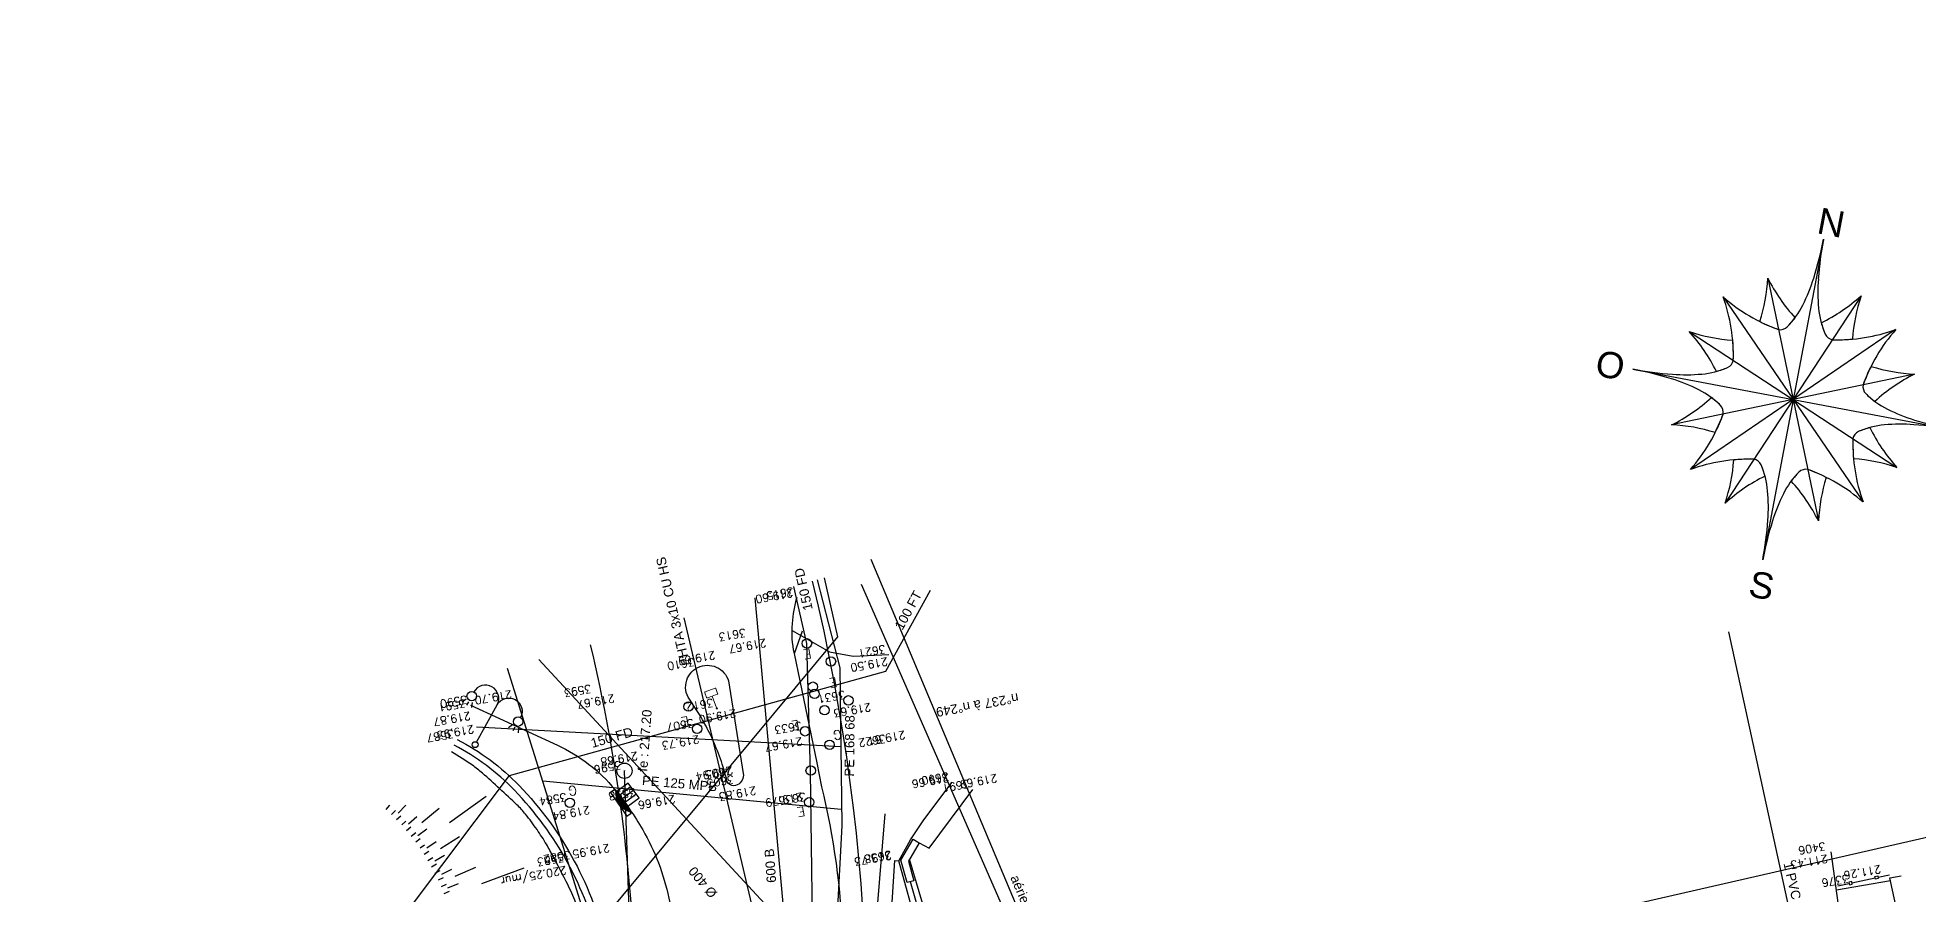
# Model space of a CAD drawing. Extents: x -2313930 to 3286427, y -3858277 to 2572692.
# Drawn here: x 341646 to 421572, y -277394 to -240969 of the extents above; entities that cross this region are included whole.
import ezdxf
from ezdxf.enums import TextEntityAlignment as Align
from ezdxf.lldxf.tags import DXFTag

# ---------------------------------------------------------------- set-up
doc = ezdxf.new("R2010")
doc.units = 0
for name, color, linetype, lineweight in [('_GAZELEC-RESERVATION 2', 132, 'Continuous', 18), ('Fond topo - P', 252, 'Continuous', 50), ('Fond topo - SIG', 252, 'Continuous', 20), ('Fond topo - VOI', 252, 'Continuous', 25)]:
    doc.layers.add(name, color=color, linetype=linetype, lineweight=lineweight)
for name, color, linetype in [('AEP_SSL', 252, 'Continuous'), ('CAB_SSL', 252, 'Continuous'), ('EDF_SSL', 252, 'Texte-Electricite'), ('Fond topo - ASS', 252, 'Continuous'), ('Fond topo - BAT_NUM', 252, 'Continuous'), ('Fond topo - CLO_LEG', 252, 'Continuous'), ('Fond topo - CLO_MUR', 252, 'Continuous'), ('Fond topo - EAU', 252, 'Continuous'), ('Fond topo - EAU_TXT', 252, 'Continuous'), ('Fond topo - ECL', 252, 'Continuous'), ('Fond topo - GAZ', 252, 'Continuous'), ('Fond topo - GAZ_TXT', 252, 'Continuous'), ('Fond topo - TAL', 252, 'Continuous'), ('Fond topo - TAL_HAC', 252, 'Continuous'), ('Fond topo - Z_500', 252, 'Continuous'), ('GAZ_SSL', 252, 'Texte-GAZ'), ('prlm-VRD', 2, 'Continuous'), ('TELECOM_SSL', 252, 'Texte-Telecom'), ('UNITAIRE SSL', 252, 'UNITAIRE')]:
    doc.layers.add(name, color=color, linetype=linetype)
for name, color, linetype, plot in [('Fond topo - N', 252, 'Continuous', False), ('Fond topo - NCACHE', 252, 'Continuous', False), ('Fond topo - ZCACHE', 252, 'Continuous', False)]:
    doc.layers.add(name, color=color, linetype=linetype, plot=plot)
doc.styles.add('2000_ARIAL', font='arial.ttf', dxfattribs={"height": 0.4})
doc.styles.add('Lignes', font='arial.ttf', dxfattribs={"height": 0.35})
doc.styles.add('LignesA', font='arial.ttf', dxfattribs={"height": 0.35})
doc.styles.add('MENSURA', font='arial.ttf', dxfattribs={"height": 0.5})
doc.styles.add('SIMPLEX', font='simplex_.ttf', dxfattribs={"height": 1.25})
doc.styles.add('TP-C_Autocad_Standard', font='simplex_.ttf', dxfattribs={"height": 1})
doc.styles.add('Tronçons', font='arial.ttf', dxfattribs={"height": 0.25})
tags = doc.linetypes.add('L16', pattern=[0.375, 0.3, -0.075]).pattern_tags.tags
tags[6:7] = [DXFTag(74, 4), DXFTag(75, 0), DXFTag(340, '0'), DXFTag(46, 0.0), DXFTag(50, 0.0), DXFTag(44, 0.0), DXFTag(45, 0.0)]
tags[4:5] = [DXFTag(74, 4), DXFTag(75, 0), DXFTag(340, '0'), DXFTag(46, 0.0), DXFTag(50, 0.0), DXFTag(44, 0.0), DXFTag(45, 0.0)]
tags = doc.linetypes.add('L8', pattern=[0.225, 0.15, -0.075]).pattern_tags.tags
tags[6:7] = [DXFTag(74, 4), DXFTag(75, 0), DXFTag(340, '0'), DXFTag(46, 0.0), DXFTag(50, 0.0), DXFTag(44, 0.0), DXFTag(45, 0.0)]
tags[4:5] = [DXFTag(74, 4), DXFTag(75, 0), DXFTag(340, '0'), DXFTag(46, 0.0), DXFTag(50, 0.0), DXFTag(44, 0.0), DXFTag(45, 0.0)]
tags = doc.linetypes.add('Texte-BT', pattern='A,5,-0.25,["BT",Lignes,S=1,R=0,X=0,Y=-0.18],-1.25', length=6.5).pattern_tags.tags
tags[15:16] = [DXFTag(74, 4), DXFTag(75, 0), DXFTag(340, '0'), DXFTag(46, 0.0), DXFTag(50, 0.0), DXFTag(44, 0.0), DXFTag(45, 0.0)]
tags[4:5] = [DXFTag(74, 4), DXFTag(75, 0), DXFTag(340, '0'), DXFTag(46, 0.0), DXFTag(50, 0.0), DXFTag(44, 0.0), DXFTag(45, 0.0)]
tags = doc.linetypes.add('Texte-Electricite', pattern='A,5,-0.25,["ELEC",Lignes,S=1,R=0,X=0,Y=-0.18],-1.25', length=6.5).pattern_tags.tags
tags[15:16] = [DXFTag(74, 4), DXFTag(75, 0), DXFTag(340, '0'), DXFTag(46, 0.0), DXFTag(50, 0.0), DXFTag(44, 0.0), DXFTag(45, 0.0)]
tags[4:5] = [DXFTag(74, 4), DXFTag(75, 0), DXFTag(340, '0'), DXFTag(46, 0.0), DXFTag(50, 0.0), DXFTag(44, 0.0), DXFTag(45, 0.0)]
tags = doc.linetypes.add('Texte-GAZ', pattern='A,5,-0.25,["GAZ",Lignes,S=1,R=0,X=0,Y=-0.18],-1.25', length=6.5).pattern_tags.tags
tags[15:16] = [DXFTag(74, 4), DXFTag(75, 0), DXFTag(340, '0'), DXFTag(46, 0.0), DXFTag(50, 0.0), DXFTag(44, 0.0), DXFTag(45, 0.0)]
tags[4:5] = [DXFTag(74, 4), DXFTag(75, 0), DXFTag(340, '0'), DXFTag(46, 0.0), DXFTag(50, 0.0), DXFTag(44, 0.0), DXFTag(45, 0.0)]
tags = doc.linetypes.add('Texte-HT', pattern='A,5,-0.25,["HT",Lignes,S=1,R=0,X=0,Y=-0.18],-1.25', length=6.5).pattern_tags.tags
tags[15:16] = [DXFTag(74, 4), DXFTag(75, 0), DXFTag(340, '0'), DXFTag(46, 0.0), DXFTag(50, 0.0), DXFTag(44, 0.0), DXFTag(45, 0.0)]
tags[4:5] = [DXFTag(74, 4), DXFTag(75, 0), DXFTag(340, '0'), DXFTag(46, 0.0), DXFTag(50, 0.0), DXFTag(44, 0.0), DXFTag(45, 0.0)]
tags = doc.linetypes.add('Texte-Telecom', pattern='A,5,-0.25,["TEL",Lignes,S=1,R=0,X=0,Y=-0.18],-1.25', length=6.5).pattern_tags.tags
tags[15:16] = [DXFTag(74, 4), DXFTag(75, 0), DXFTag(340, '0'), DXFTag(46, 0.0), DXFTag(50, 0.0), DXFTag(44, 0.0), DXFTag(45, 0.0)]
tags[4:5] = [DXFTag(74, 4), DXFTag(75, 0), DXFTag(340, '0'), DXFTag(46, 0.0), DXFTag(50, 0.0), DXFTag(44, 0.0), DXFTag(45, 0.0)]
tags = doc.linetypes.add('Texte-TelecomA', pattern='A,5,-0.25,["TEL",LignesA,S=1,R=0,X=0,Y=-0.18],-1.25', length=6.5).pattern_tags.tags
tags[15:16] = [DXFTag(74, 4), DXFTag(75, 0), DXFTag(340, '0'), DXFTag(46, 0.0), DXFTag(50, 0.0), DXFTag(44, 0.0), DXFTag(45, 0.0)]
tags[4:5] = [DXFTag(74, 4), DXFTag(75, 0), DXFTag(340, '0'), DXFTag(46, 0.0), DXFTag(50, 0.0), DXFTag(44, 0.0), DXFTag(45, 0.0)]
tags = doc.linetypes.add('UNITAIRE', pattern='A,0.25,-0.2,0,-0.2,0.25,-0.3,["UNI",TP-C_Autocad_Standard,S=0.15,R=0,X=-0.1,Y=-0.05],-0.45', length=1.65).pattern_tags.tags
tags[23:24] = [DXFTag(74, 4), DXFTag(75, 0), DXFTag(340, '0'), DXFTag(46, 0.0), DXFTag(50, 0.0), DXFTag(44, 0.0), DXFTag(45, 0.0)]
tags[12:13] = [DXFTag(74, 4), DXFTag(75, 0), DXFTag(340, '0'), DXFTag(46, 0.0), DXFTag(50, 0.0), DXFTag(44, 0.0), DXFTag(45, 0.0)]
tags[10:11] = [DXFTag(74, 4), DXFTag(75, 0), DXFTag(340, '0'), DXFTag(46, 0.0), DXFTag(50, 0.0), DXFTag(44, 0.0), DXFTag(45, 0.0)]
tags[8:9] = [DXFTag(74, 4), DXFTag(75, 0), DXFTag(340, '0'), DXFTag(46, 0.0), DXFTag(50, 0.0), DXFTag(44, 0.0), DXFTag(45, 0.0)]
tags[6:7] = [DXFTag(74, 4), DXFTag(75, 0), DXFTag(340, '0'), DXFTag(46, 0.0), DXFTag(50, 0.0), DXFTag(44, 0.0), DXFTag(45, 0.0)]
tags[4:5] = [DXFTag(74, 4), DXFTag(75, 0), DXFTag(340, '0'), DXFTag(46, 0.0), DXFTag(50, 0.0), DXFTag(44, 0.0), DXFTag(45, 0.0)]

# ---------------------------------------------------------------- blocks, each defined once
blk = doc.blocks.new('FLECHE NORD5')
at = {"linetype": 'Continuous', "flags": 128}
for points in [[(0, 0.6914), (0, -0.6931)], [(-0.2018, 0.4872), (0.2018, -0.4872)], [(0.2018, 0.4872), (-0.2018, -0.4872)], [(-0.3729, 0.3729), (0.3729, -0.3729)], [(0.3729, 0.3729), (-0.3729, -0.3729)], [(-0.4872, 0.2018), (0.4872, -0.2018)], [(0.4872, 0.2018), (-0.4872, -0.2018)], [(-0.6931, 0), (0.6931, 0)]]:
    blk.add_lwpolyline(points, dxfattribs=at)
at = {"linetype": 'Continuous', "lineweight": -2}
for centre, radius, start, end in [((-1.4617, 0.6931), 1.4617, 353.34137, 0), ((1.4617, 0.6931), 1.4617, 180, 186.65863), ((0.3855, 0.9307), 0.7359, 217.0588, 233.07609), ((-0.9307, 0.3855), 0.7359, 353.25534, 7.9412), ((-0.7912, 0.6149), 0.7866, 344.26016, 353.34137), ((0.7912, 0.6149), 0.7866, 186.65863, 195.73984), ((-0.3855, 0.9307), 0.7359, 306.92391, 322.9412), ((0.9307, 0.3855), 0.7359, 172.0588, 186.74466), ((-0.3732, 0.497), 0.3523, 325.76798, 344.26016), ((0.3732, 0.497), 0.3523, 195.73984, 214.23202), ((-1.0074, 0), 0.7359, 9.08873, 30.4412), ((0, 1.0074), 0.7359, 239.5588, 260.91127), ((-0.3732, 0.497), 0.3523, 325.76798, 333.95377), ((0.3732, 0.497), 0.3523, 206.04623, 214.23202), ((0, 1.0074), 0.7359, 279.08873, 300.4412), ((1.0074, 0), 0.7359, 149.5588, 170.91127), ((0, 1.0074), 0.7359, 254.24466, 260.91127), ((-0.1163, 0.3222), 0.0416, 270, 325.76798), ((-0.1163, 0.3222), 0.0416, 270, 325.76798), ((0.1163, 0.3222), 0.0416, 214.23202, 270), ((0.1163, 0.3222), 0.0416, 214.23202, 270), ((0, 1.0074), 0.7359, 279.08873, 285.75534), ((-0.9307, -0.3855), 0.7359, 36.92391, 52.9412), ((-0.3855, 0.9307), 0.7359, 262.0588, 276.74466), ((-1.0074, 0), 0.7359, 9.08873, 15.75534), ((1.0074, 0), 0.7359, 164.24466, 170.91127), ((0.3855, 0.9307), 0.7359, 263.25534, 277.9412), ((0.9307, -0.3855), 0.7359, 127.0588, 143.07609), ((-0.497, 0.3732), 0.3523, 285.73984, 304.23202), ((-0.497, 0.3732), 0.3523, 296.04623, 304.23202), ((-0.3222, 0.1163), 0.0416, 304.23202, 0), ((-0.3222, 0.1163), 0.0416, 304.23202, 0), ((0.3222, 0.1163), 0.0416, 180, 235.76798), ((0.3222, 0.1163), 0.0416, 180, 235.76798), ((0.497, 0.3732), 0.3523, 235.76798, 254.26016), ((0.497, 0.3732), 0.3523, 235.76798, 243.95377), ((-0.6931, 1.4617), 1.4617, 270, 276.65863), ((-0.6931, -1.4617), 1.4617, 83.34137, 90), ((-0.6149, 0.7912), 0.7866, 276.65863, 285.73984), ((0.6149, 0.7912), 0.7866, 254.26016, 263.34137), ((0.6931, 1.4617), 1.4617, 263.34137, 270), ((0.6931, -1.4617), 1.4617, 90, 96.65863), ((-0.6149, -0.7912), 0.7866, 74.26016, 83.34137), ((-0.9307, 0.3855), 0.7359, 307.0588, 323.07609), ((-0.497, -0.3732), 0.3523, 55.76798, 74.26016), ((-0.497, -0.3732), 0.3523, 55.76798, 63.95377), ((0.497, -0.3732), 0.3523, 105.73984, 124.23202), ((0.497, -0.3732), 0.3523, 116.04623, 124.23202), ((0.9307, 0.3855), 0.7359, 216.92391, 232.9412), ((0.6149, -0.7912), 0.7866, 96.65863, 105.73984), ((-1.0074, 0), 0.7359, 329.5588, 350.91127), ((-1.0074, 0), 0.7359, 344.24466, 350.91127), ((-0.3222, -0.1163), 0.0416, 0, 55.76798), ((-0.3222, -0.1163), 0.0416, 0, 55.76798), ((0.3222, -0.1163), 0.0416, 124.23202, 180), ((0.3222, -0.1163), 0.0416, 124.23202, 180), ((1.0074, 0), 0.7359, 189.08873, 210.4412), ((1.0074, 0), 0.7359, 189.08873, 195.75534), ((-0.3855, -0.9307), 0.7359, 83.25534, 97.9412), ((0.3855, -0.9307), 0.7359, 82.0588, 96.74466), ((0, -1.0074), 0.7359, 99.08873, 120.4412), ((-0.9307, -0.3855), 0.7359, 352.0588, 6.74466), ((0, -1.0074), 0.7359, 99.08873, 105.75534), ((-0.1163, -0.3222), 0.0416, 34.23202, 90), ((-0.1163, -0.3222), 0.0416, 34.23202, 90), ((-0.3732, -0.497), 0.3523, 15.73984, 34.23202), ((-0.3732, -0.497), 0.3523, 26.04623, 34.23202), ((0.3732, -0.497), 0.3523, 145.76798, 164.26016), ((0.3732, -0.497), 0.3523, 145.76798, 153.95377), ((0.1163, -0.3222), 0.0416, 90, 145.76798), ((0.1163, -0.3222), 0.0416, 90, 145.76798), ((0, -1.0074), 0.7359, 59.5588, 80.91127), ((0, -1.0074), 0.7359, 74.24466, 80.91127), ((0.9307, -0.3855), 0.7359, 173.25534, 187.9412), ((0.3855, -0.9307), 0.7359, 126.92391, 142.9412), ((-0.3855, -0.9307), 0.7359, 37.0588, 53.07609), ((-0.7912, -0.6149), 0.7866, 6.65863, 15.73984), ((0.7912, -0.6149), 0.7866, 164.26016, 173.34137), ((-1.4617, -0.6931), 1.4617, 0, 6.65863), ((1.4617, -0.6931), 1.4617, 173.34137, 180)]:
    blk.add_arc(centre, radius, start, end, dxfattribs=at)
at = {"style": 'MENSURA'}
for s, p in [('N', (-0.0369, 0.7131)), ('O', (-0.851, -0.0566)), ('E', (0.7414, -0.0503)), ('S', (-0.0362, -0.8571))]:
    blk.add_text(s, height=0.1114, dxfattribs=at).set_placement(p)
blk = doc.blocks.new('AFF05')
at = {"ltscale": 2}
for radius in [0.5, 0.01]:
    blk.add_circle((0, 0), radius, dxfattribs=at)
blk = doc.blocks.new('ASS07')
at = {"ltscale": 2}
for p, q in [((-0.25, -0.45), (-0.25, 0.45)), ((0, -0.45), (0, 0.45)), ((0.25, -0.45), (0.25, 0.45))]:
    blk.add_line(p, q, dxfattribs=at)
at = {"ltscale": 2, "flags": 128}
blk.add_lwpolyline([(0.5, -0.5), (0.5, 0.5), (-0.5, 0.5), (-0.5, -0.5)], close=True, dxfattribs=at)
blk = doc.blocks.new('ASS06')
at = {"ltscale": 2}
for p, q in [((-0.392468, 0.036537), (0, 0.036537)), ((-0.332829, 0.073075), (0, 0.073075)), ((-0.254866, 0.109612), (0, 0.109612)), ((-0.129415, 0.146149), (0, 0.146149)), ((0, 0.146149), (0.135305, 0.146149)), ((0, 0.109612), (0.260757, 0.109612)), ((0, 0.073075), (0.33872, 0.073075)), ((0, 0.036537), (0.398359, 0.036537))]:
    blk.add_line(p, q, dxfattribs=at)
at = {"ltscale": 2, "flags": 128}
blk.add_lwpolyline([(-0.5, 0), (0.5, 0), (0.5, 0.18), (-0.5, 0.18)], close=True, dxfattribs=at)
at = {"ltscale": 2}
blk.add_arc((0.002945, -0.541947), 0.700711, 50.662406, 129.337594, dxfattribs=at)
blk = doc.blocks.new('EAU03')
at = {"ltscale": 2}
blk.add_circle((0, 0), 0.2, dxfattribs=at)
blk = doc.blocks.new('EAU99')
at = {"style": 'SIMPLEX'}
blk.add_text('E', height=0.4, dxfattribs=at).set_placement((0, 0), align=Align.MIDDLE_CENTER)
blk = doc.blocks.new('ECL03')
at = {"ltscale": 2}
for p, q in [((-1.271914, 1.507164), (-1.354196, 1.319402)), ((-1.125, 1.464688), (-1.125, 1.293214)), ((-0.978086, 1.507164), (-0.895804, 1.319402)), ((0.978086, 1.507164), (0.895804, 1.319402)), ((1.125, 1.464688), (1.125, 1.293214)), ((1.271914, 1.507164), (1.354196, 1.319402))]:
    blk.add_line(p, q, dxfattribs=at)
at = {"ltscale": 2, "flags": 128}
blk.add_lwpolyline([(0, 0.125), (0, 1.935, -0.995687118), (1.131589, 1.939891)], format="xyb", dxfattribs=at)
at = {"ltscale": 2}
for centre, radius in [((-1.125, 1.74), 0.2), ((1.125, 1.74), 0.2), ((0, 0), 0.125)]:
    blk.add_circle(centre, radius, dxfattribs=at)
blk.add_arc((-0.565805, 1.935), 0.565805, 0, 179.50466799, dxfattribs=at)
blk = doc.blocks.new('GAZ01')
at = {"ltscale": 2}
blk.add_circle((0, 0), 0.2, dxfattribs=at)
blk = doc.blocks.new('GAZ99')
at = {"style": 'SIMPLEX'}
blk.add_text('G', height=0.4, dxfattribs=at).set_placement((0, 0), align=Align.MIDDLE_CENTER)
blk = doc.blocks.new('PTOPO')
at = {"layer": 'Fond topo - NCACHE', "style": 'SIMPLEX'}
blk.add_attdef('MAT', text='', height=0.34, dxfattribs=at).set_placement((0.1, -0.1), align=Align.TOP_LEFT)
at = {"layer": 'Fond topo - ZCACHE', "style": 'SIMPLEX'}
blk.add_attdef('ALT', (0.1, 0.1), '', height=0.34, dxfattribs=at)
blk = doc.blocks.new('MOB01')
at = {"ltscale": 2}
blk.add_line((0, 0.078125), (0, 1.679534), dxfattribs=at)
at = {"linetype": 'Continuous', "ltscale": 2, "flags": 128}
blk.add_lwpolyline([(0, 1.679534), (0.680858, 1.679534, 0.4142140066), (0.755858, 1.754534), (0.755858, 2.428793, 0.4142140066), (0.680858, 2.503793), (-0.680858, 2.503793, 0.4142140066), (-0.755858, 2.428793), (-0.755858, 1.754534, 0.4142140066), (-0.680858, 1.679534)], format="xyb", close=True, dxfattribs=at)
at = {"ltscale": 2}
blk.add_circle((0, 0), 0.078125, dxfattribs=at)
blk = doc.blocks.new('A$C1F970F0F')
at = {"layer": 'AEP_SSL', "elevation": 0, "flags": 128}
for points in [[(-11904.3, 6056.7), (-11328.1, 6822), (-9728.8, 7266.1), (-9539.2, 7609.7)], [(-10890.7, -1224.8), (-10802.1, 430.3), (-10904.2, 777.7), (-10402.8, 5134.1), (-10036.7, 5902.9), (-10049.7, 6838.6), (-10065.2, 7383.4), (-10119.6, 7625.4)], [(-10285.7, 7578), (-10074.2, 5273), (-10086, 5088.8), (-10106.8, 4097.5), (-10416.2, 1132.3), (-10702.8, -1297.2)]]:
    blk.add_lwpolyline(points, dxfattribs=at)
at = {"layer": 'CAB_SSL', "elevation": 0, "flags": 128}
for points in [[(-8719.7, 5090.4), (-9832.5, 7634.1)], [(-5754.7, 5631.8), (-6147, 7433)], [(-10812.6, 5601.1), (-11337, 7277.7)]]:
    blk.add_lwpolyline(points, dxfattribs=at)
at = {"layer": 'EDF_SSL', "linetype": 'Texte-BT', "elevation": 0, "flags": 128}
for points in [[(-8720.3, 5090.7), (-8717.3, 5182.3), (-9791.1, 7741)], [(-10644.8, -1090.3), (-9910.6, 5451.6), (-9787, 5988.9), (-9732.6, 6658.9)]]:
    blk.add_lwpolyline(points, dxfattribs=at)
at = {"layer": 'EDF_SSL', "linetype": 'Texte-HT', "elevation": 0, "flags": 128}
for points in [[(-11692.1, 5890.3), (-10937.8, 6202.8), (-9933.4, 7412.5), (-9990.4, 7662.3)], [(-10250.6, 6070.5), (-10586.8, 7492)]]:
    blk.add_lwpolyline(points, dxfattribs=at)
at = {"layer": 'Fond topo - CLO_LEG', "ltscale": 2, "flags": 128}
for points in [[(-5512.8, 6389.9), (-5463.9, 6400.3)], [(-5684, 6353.1), (-5635.1, 6363.6)]]:
    blk.add_lwpolyline(points, dxfattribs=at)
at = {"layer": 'Fond topo - CLO_MUR', "ltscale": 2, "flags": 128}
blk.add_lwpolyline([(-11550.6, 6975.8, -0.08134), (-11287.6, 6779.5, -0.137564), (-10914.1, 6085.6), (-11091.4, 6014.4), (-11098.8, 6033), (-10944.9, 6095.7, 0.134305), (-11307.8, 6760, 0.08134), (-11563.5, 6950.9)], format="xyb", dxfattribs=at)
blk.add_lwpolyline([(-9610.2, 6375), (-9639, 6366.9), (-9665.8, 6462.4), (-9613.5, 6551.4), (-9587.6, 6536.2), (-9633.4, 6458.2)], close=True, dxfattribs=at)
for points in [[(-5610.9, 5968.7), (-5646.9, 5961.4), (-8311.6, 5467.8), (-8623.2, 5456.6), (-8927.7, 5525.7), (-9201.8, 5679.3), (-9431, 5900.6), (-9593.5, 6167.9), (-9673.8, 6460)], [(-5621, 6018.7), (-5656.6, 6011.5), (-8317.2, 5518.7), (-8618.4, 5507.8), (-8909.2, 5573.8), (-9171.1, 5720.6), (-9390.9, 5932.7), (-9547, 6189.5), (-9628.5, 6466.6)], [(-5523.3, 6381.5), (-5525.8, 6393.2), (-5514.1, 6395.7), (-5511.5, 6384), (-5523.3, 6381.5)], [(-5622.2, 6360.3), (-5624.7, 6372), (-5636.4, 6369.5), (-5633.9, 6357.7), (-5622.2, 6360.3)], [(-5623.4, 6366.1), (-5524.5, 6387.3)]]:
    blk.add_lwpolyline(points, dxfattribs=at)
at = {"layer": 'Fond topo - CLO_MUR', "linetype": 'L16', "ltscale": 2, "flags": 128}
blk.add_lwpolyline([(-9576.5, 6201.9), (-9624.6, 6371)], dxfattribs=at)
at = {"layer": 'Fond topo - TAL', "linetype": 'L8', "ltscale": 2, "flags": 128}
blk.add_lwpolyline([(-11004.4, 6158.6, 0.016645), (-11051.4, 6292.6, 0.027189), (-11087.3, 6371.9, 0.002513), (-11156.4, 6503.2, 0.012029), (-11171.6, 6530.3, 0.017564), (-11211.6, 6592.3, 0.015946), (-11260, 6657.4, 0.034499), (-11296.9, 6697.8, 0.009438), (-11443.8, 6832.6, 0.029586), (-11486.1, 6865.7, 0.015022), (-11574.7, 6923.1)], format="xyb", dxfattribs=at)
at = {"layer": 'Fond topo - TAL_HAC', "ltscale": 2}
for p, q in [((-11583.8, 6623.1), (-11427.8, 6735)), ((-11853.2, 6678), (-11837.2, 6695.9)), ((-11830.2, 6656.8), (-11813.6, 6674.1)), ((-11808, 6634.8), (-11790.9, 6651.5)), ((-11802.2, 6662.8), (-11768.5, 6696.9)), ((-11758.2, 6616.2), (-11722.2, 6647.9)), ((-11700.8, 6621.9), (-11626.8, 6683)), ((-11786.6, 6612), (-11768.8, 6628.2)), ((-11765.9, 6588.6), (-11747.6, 6604.1)), ((-11746, 6564.4), (-11727.2, 6579.4)), ((-11726.9, 6539.7), (-11707.7, 6554)), ((-11717.5, 6566.7), (-11679.4, 6595.9)), ((-11622.4, 6512.6), (-11540.8, 6563.2)), ((-11708.7, 6514.3), (-11689, 6527.9)), ((-11691.4, 6488.3), (-11671.2, 6501.2)), ((-11680.1, 6514.6), (-11640.2, 6541.2)), ((-11674.9, 6461.7), (-11654.3, 6474)), ((-11646.3, 6460.1), (-11604.7, 6484)), ((-11659.3, 6434.6), (-11638.3, 6446.2)), ((-11644.6, 6407), (-11623.3, 6417.9)), ((-11616.2, 6403.5), (-11573.1, 6424.5)), ((-11559.3, 6393.8), (-11471.7, 6433.1)), ((-11446.1, 6363.8), (-11266, 6430.4)), ((-11630.9, 6378.9), (-11609.2, 6389.1)), ((-11618.1, 6350.3), (-11596.1, 6359.8)), ((-11606.3, 6321.4), (-11583.9, 6330.1)), ((-11590, 6344.9), (-11545.6, 6363.1))]:
    blk.add_line(p, q, dxfattribs=at)
at = {"layer": 'Fond topo - VOI', "ltscale": 2, "flags": 128}
for points in [[(-10136.9, 3376.1), (-10307.7, 3402.7), (-10121.1, 4411.6), (-9970.8, 5223.2, 0.03992), (-9928.1, 5550.4), (-9920.2, 5672.4, -0.001353), (-9912.1, 5791.9, 0.02223), (-9908.6, 5923.1, 0.001942), (-9913, 6120.2, 0.053975), (-10001.2, 6774.1), (-10020.8, 6876.3), (-10117.9, 7340.6, -0.070736), (-10126.2, 7468, -0.048344), (-10106.4, 7581.1)], [(-11493.7, 7121.3), (-11124.9, 6951.5, -0.113855), (-10880.9, 6762.7, -0.040709), (-10762.4, 6591.2, -0.078752), (-10651.4, 6301.2, -0.025105), (-10604.5, 6008, -0.045102), (-10597.5, 5618.1)]]:
    blk.add_lwpolyline(points, format="xyb", dxfattribs=at)
for points in [[(-10127.5, 7439.2), (-9969.1, 7347.8), (-9868.7, 7330.2), (-9715.9, 7336.1)], [(-10117.9, 7340.6), (-10083.6, 7436.7)], [(-9673.8, 6460), (-9625, 6549.3), (-9568.4, 6634.2), (-9448, 6794.5)], [(-9587.6, 6536.2), (-9544.7, 6513.2), (-9359.6, 6763.3)], [(-5645.2, 6013.8), (-5711.2, 6497.5)], [(-9744.3, 5576.6), (-9727.8, 5881.4), (-9691.2, 6461.3), (-9673.8, 6460)], [(-5463.3, 6388), (-5414, 6396.4)], [(-5460.3, 6374.3), (-5689.1, 6335.4)], [(-5391.5, 6060.3), (-5463.3, 6388)]]:
    blk.add_lwpolyline(points, dxfattribs=at)
blk.add_lwpolyline([(-10557.7, 7137.7, -0.231788), (-10578.1, 7216.9, -0.231788), (-10528.1, 7281.5, -0.221108), (-10449.7, 7283.2, -0.221108), (-10397.9, 7224.4), (-10335.1, 6831.5, -0.328158), (-10360.4, 6782.2, -0.55887), (-10406.8, 6811.1, 0.023833), (-10436.3, 6904.7, 0.023833), (-10474.5, 6995.1, 0.020066), (-10513.2, 7068, 0.020066)], format="xyb", close=True, dxfattribs=at)
at = {"layer": 'GAZ_SSL', "elevation": 0, "flags": 128}
for points in [[(-9906.8, 4961.8), (-9872.5, 5327.3), (-9971.3, 5537.1), (-9914.6, 6609.6), (-9923.3, 7280.2), (-10019.9, 7653.9)], [(-9918.9, 6944.9), (-11468.6, 7027.8)]]:
    blk.add_lwpolyline(points, dxfattribs=at)
at = {"layer": 'GAZ_SSL', "linetype": 'Texte-GAZ', "elevation": 0, "flags": 128}
blk.add_lwpolyline([(-9919.4, 6678.1), (-11187, 6797.8)], dxfattribs=at)
at = {"layer": 'TELECOM_SSL', "linetype": 'Texte-TelecomA', "elevation": 0, "flags": 128}
blk.add_lwpolyline([(-10511.1, -982.4), (-9947.5, 4198.4, 0.105936), (-10040.5, 7648)], format="xyb", dxfattribs=at)
at = {"layer": 'TELECOM_SSL', "elevation": 0, "flags": 128}
blk.add_lwpolyline([(-10791.6, 5912.6, 0.051082), (-10984, 7378.5)], format="xyb", dxfattribs=at)
at = {"layer": 'UNITAIRE SSL', "ltscale": 2, "elevation": 0, "flags": 128}
for points in [[(-11203.9, 7315.7), (-9597.1, 5578), (-4253.2, 6800.5), (-825.2, 8394.2), (171.1, 9139.5), (980.7, 9531.5), (2024.3, 10089.4), (2847, 10510), (3831.6, 11032), (4688.7, 11539.2), (5727, 12644.5), (4820.2, 13573.5)], [(-10670, 1767.4), (-10839.1, 6842.2)]]:
    blk.add_lwpolyline(points, dxfattribs=at)
at = {"ltscale": 10, "xscale": 999.9999999999999, "yscale": 999.9999999999999, "zscale": 99.99999999999997, "rotation": 349.2763985886067}
blk.add_blockref('FLECHE NORD5', (-5873.6, 8420.9), dxfattribs=at)
at = {"layer": 'Fond topo - ASS', "ltscale": 2, "zscale": 99.99999999999997}
for name, p, xscale, yscale, rotation in [('AFF05', (-10839.8, 6842.4), 65, 65, 78.40252969303506), ('ASS06', (-10846.2, 6712.5), 122, 122, 124.6322344654548), ('ASS07', (-10825.2, 6740.9), 77.1277620071119, 59.73, 127.0451102900343)]:
    blk.add_blockref(name, p, dxfattribs=dict(at, xscale=xscale, yscale=yscale, rotation=rotation))
at = {"layer": 'Fond topo - EAU', "ltscale": 2, "xscale": 100, "yscale": 100, "zscale": 100, "rotation": 78.40252969303506}
for p in [(-10064.3, 7384.2), (-9962.4, 7307.1), (-10039.2, 7200), (-10567.7, 7115.2), (-10032.3, 7169.2), (-9989.6, 7099.7), (-9888, 7141.8), (-10531.3, 7021.1), (-10072.2, 7010.2), (-10048.6, 6843.2), (-10054.7, 6708.3)]:
    blk.add_blockref('EAU03', p, dxfattribs=at)
at = {"layer": 'Fond topo - EAU_TXT', "linetype": 'L16', "ltscale": 2, "xscale": 99.99999999999999, "yscale": 99.99999999999999, "zscale": 99.99999999999999, "rotation": 190.0656205306816}
for p in [(-10062.6, 7339.1), (-9952.8, 7217.7), (-10582.7, 7052.1), (-10112.8, 7036.6), (-10089.6, 6668.4)]:
    blk.add_blockref('EAU99', p, dxfattribs=at)
at = {"layer": 'Fond topo - ECL', "ltscale": 2, "xscale": 100, "yscale": 100, "zscale": 100, "rotation": 331.1284831591591}
blk.add_blockref('ECL03', (-11474.6, 6953.3), dxfattribs=at)
at = {"layer": 'Fond topo - GAZ', "linetype": 'L16', "ltscale": 2, "xscale": 100, "yscale": 100, "zscale": 100, "rotation": 78.40252969303506}
blk.add_blockref('GAZ01', (-9968.5, 6953.1), dxfattribs=at)
at = {"layer": 'Fond topo - GAZ', "ltscale": 2, "xscale": 100, "yscale": 100, "zscale": 100, "rotation": 78.40252969303506}
blk.add_blockref('GAZ01', (-11071.8, 6706.4), dxfattribs=at)
at = {"layer": 'Fond topo - GAZ_TXT', "ltscale": 2, "xscale": 99.99999999999999, "yscale": 99.99999999999999, "zscale": 99.99999999999999, "rotation": 190.0656205306816}
blk.add_blockref('GAZ99', (-9934.7, 6995), dxfattribs=at)
at = {"layer": 'Fond topo - GAZ_TXT', "linetype": 'L16', "ltscale": 2, "xscale": 99.99999999999999, "yscale": 99.99999999999999, "zscale": 99.99999999999999, "rotation": 190.0656205306816}
blk.add_blockref('GAZ99', (-11060.2, 6757.9), dxfattribs=at)
at = {"layer": 'Fond topo - P', "ltscale": 2}
ref = blk.add_blockref('PTOPO', (-10106.4, 7581.1), dxfattribs=dict(at, xscale=99.99999999999994, yscale=99.99999999999994, zscale=99.99999999999994, rotation=190.0656205306617))
ref.add_attrib('MAT', '3615', dxfattribs={"layer": 'Fond topo - N', "color": 0, "ltscale": 2, "height": 34, "rotation": 190.06562, "style": 'SIMPLEX'}).set_placement((-10118, 7589.1), align=Align.TOP_LEFT)
ref.add_attrib('ALT', '219.60', (-10127.9, 7615.3), dxfattribs={"layer": 'Fond topo - Z_500', "color": 0, "ltscale": 2, "height": 34, "rotation": 190.06562, "style": 'SIMPLEX'})
ref = blk.add_blockref('PTOPO', (-10309.6, 7405.4), dxfattribs=dict(at, xscale=99.99999999999994, yscale=99.99999999999994, zscale=99.99999999999994, rotation=190.0656205306617))
ref.add_attrib('MAT', '3613', dxfattribs={"layer": 'Fond topo - N', "color": 0, "ltscale": 2, "height": 34, "rotation": 190.06562, "style": 'SIMPLEX'}).set_placement((-10321.2, 7413.5), align=Align.TOP_LEFT)
ref.add_attrib('ALT', '219.67', (-10240.8, 7403.6), dxfattribs={"layer": 'Fond topo - Z_500', "color": 0, "ltscale": 2, "height": 34, "rotation": 190.06562, "style": 'SIMPLEX'})
ref = blk.add_blockref('PTOPO', (-9715.9, 7336.1), dxfattribs=dict(at, xscale=99.99999999999994, yscale=99.99999999999994, zscale=99.99999999999994, rotation=190.0656205306617))
ref.add_attrib('MAT', '3621', dxfattribs={"layer": 'Fond topo - N', "color": 0, "ltscale": 2, "height": 34, "rotation": 190.06562, "style": 'SIMPLEX'}).set_placement((-9727.5, 7344.2), align=Align.TOP_LEFT)
ref.add_attrib('ALT', '219.50', (-9724, 7324.5), dxfattribs={"layer": 'Fond topo - Z_500', "color": 0, "ltscale": 2, "height": 34, "rotation": 190.06562, "style": 'SIMPLEX'})
ref = blk.add_blockref('PTOPO', (-10528.1, 7281.5), dxfattribs=dict(at, xscale=99.99999999999994, yscale=99.99999999999994, zscale=99.99999999999994, rotation=190.0656205306617))
ref.add_attrib('MAT', '3610', dxfattribs={"layer": 'Fond topo - N', "color": 0, "ltscale": 2, "height": 34, "rotation": 190.06562, "style": 'SIMPLEX'}).set_placement((-10539.7, 7289.6), align=Align.TOP_LEFT)
ref.add_attrib('ALT', '219.69', (-10457.1, 7351.1), dxfattribs={"layer": 'Fond topo - Z_500', "color": 0, "ltscale": 2, "height": 34, "rotation": 190.06562, "style": 'SIMPLEX'})
ref = blk.add_blockref('PTOPO', (-10966.6, 7167.5), dxfattribs=dict(at, xscale=99.99999999999994, yscale=99.99999999999994, zscale=99.99999999999994, rotation=190.0656205306617))
ref.add_attrib('MAT', '3593', dxfattribs={"layer": 'Fond topo - N', "color": 0, "ltscale": 2, "height": 34, "rotation": 190.06562, "style": 'SIMPLEX'}).set_placement((-10978.2, 7175.6), align=Align.TOP_LEFT)
ref.add_attrib('ALT', '219.67', (-10885.3, 7167.6), dxfattribs={"layer": 'Fond topo - Z_500', "color": 0, "ltscale": 2, "height": 34, "rotation": 190.06562, "style": 'SIMPLEX'})
ref = blk.add_blockref('PTOPO', (-11501.2, 7105.4), dxfattribs=dict(at, xscale=99.99999999999994, yscale=99.99999999999994, zscale=99.99999999999994, rotation=190.0656205306617))
ref.add_attrib('MAT', '3591', dxfattribs={"layer": 'Fond topo - N', "color": 0, "ltscale": 2, "height": 34, "rotation": 190.06562, "style": 'SIMPLEX'}).set_placement((-11512.8, 7113.5), align=Align.TOP_LEFT)
ref.add_attrib('ALT', '219.87', (-11496.9, 7093.6), dxfattribs={"layer": 'Fond topo - Z_500', "color": 0, "ltscale": 2, "height": 34, "rotation": 190.06562, "style": 'SIMPLEX'})
ref = blk.add_blockref('PTOPO', (-11493.7, 7121.3), dxfattribs=dict(at, xscale=99.99999999999994, yscale=99.99999999999994, zscale=99.99999999999994, rotation=190.0656205306617))
ref.add_attrib('MAT', '3590', dxfattribs={"layer": 'Fond topo - N', "color": 0, "ltscale": 2, "height": 34, "rotation": 190.06562, "style": 'SIMPLEX'}).set_placement((-11505.3, 7129.4), align=Align.TOP_LEFT)
ref.add_attrib('ALT', '219.70', (-11321.2, 7185.1), dxfattribs={"layer": 'Fond topo - Z_500', "color": 0, "ltscale": 2, "height": 34, "rotation": 190.06562, "style": 'SIMPLEX'})
ref = blk.add_blockref('PTOPO', (-10447.6, 7107.7), dxfattribs=dict(at, xscale=99.99999999999994, yscale=99.99999999999994, zscale=99.99999999999994, rotation=190.0656205306617))
ref.add_attrib('MAT', '3612', dxfattribs={"layer": 'Fond topo - N', "color": 0, "ltscale": 2, "height": 34, "rotation": 190.06562, "style": 'SIMPLEX'}).set_placement((-10459.2, 7115.8), align=Align.TOP_LEFT)
ref.add_attrib('ALT', '219.90', (-10368.6, 7104), dxfattribs={"layer": 'Fond topo - Z_500', "color": 0, "ltscale": 2, "height": 34, "rotation": 190.06562, "style": 'SIMPLEX'})
ref = blk.add_blockref('PTOPO', (-9888, 7141.8), dxfattribs=dict(at, xscale=99.99999999999994, yscale=99.99999999999994, zscale=99.99999999999994, rotation=190.0656205306617))
ref.add_attrib('MAT', '3631', dxfattribs={"layer": 'Fond topo - N', "color": 0, "ltscale": 2, "height": 34, "rotation": 190.06562, "style": 'SIMPLEX'}).set_placement((-9899.6, 7149.9), align=Align.TOP_LEFT)
ref.add_attrib('ALT', '219.63', (-9795.6, 7130.6), dxfattribs={"layer": 'Fond topo - Z_500', "color": 0, "ltscale": 2, "height": 34, "rotation": 190.06562, "style": 'SIMPLEX'})
ref = blk.add_blockref('PTOPO', (-11550.6, 6975.8), dxfattribs=dict(at, xscale=99.99999999999994, yscale=99.99999999999994, zscale=99.99999999999994, rotation=190.0656205306617))
ref.add_attrib('MAT', '3587', dxfattribs={"layer": 'Fond topo - N', "color": 0, "ltscale": 2, "height": 34, "rotation": 190.06562, "style": 'SIMPLEX'}).set_placement((-11562.2, 6983.9), align=Align.TOP_LEFT)
ref.add_attrib('ALT', '219.93', (-11482.4, 7037), dxfattribs={"layer": 'Fond topo - Z_500', "color": 0, "ltscale": 2, "height": 34, "rotation": 190.06562, "style": 'SIMPLEX'})
ref = blk.add_blockref('PTOPO', (-10531.3, 7021.1), dxfattribs=dict(at, xscale=99.99999999999994, yscale=99.99999999999994, zscale=99.99999999999994, rotation=190.0656205306617))
ref.add_attrib('MAT', '3607', dxfattribs={"layer": 'Fond topo - N', "color": 0, "ltscale": 2, "height": 34, "rotation": 190.06562, "style": 'SIMPLEX'}).set_placement((-10542.9, 7029.2), align=Align.TOP_LEFT)
ref.add_attrib('ALT', '219.73', (-10525, 6993.6), dxfattribs={"layer": 'Fond topo - Z_500', "color": 0, "ltscale": 2, "height": 34, "rotation": 190.06562, "style": 'SIMPLEX'})
ref = blk.add_blockref('PTOPO', (-10072.2, 7010.2), dxfattribs=dict(at, xscale=99.99999999999994, yscale=99.99999999999994, zscale=99.99999999999994, rotation=190.0656205306617))
ref.add_attrib('MAT', '3633', dxfattribs={"layer": 'Fond topo - N', "color": 0, "ltscale": 2, "height": 34, "rotation": 190.06562, "style": 'SIMPLEX'}).set_placement((-10083.8, 7018.3), align=Align.TOP_LEFT)
ref.add_attrib('ALT', '219.67', (-10086.7, 6985.1), dxfattribs={"layer": 'Fond topo - Z_500', "color": 0, "ltscale": 2, "height": 34, "rotation": 190.06562, "style": 'SIMPLEX'})
ref = blk.add_blockref('PTOPO', (-9715.3, 6954.9), dxfattribs=dict(at, xscale=99.99999999999994, yscale=99.99999999999994, zscale=99.99999999999994, rotation=190.0656205306617))
ref.add_attrib('MAT', '3622', dxfattribs={"layer": 'Fond topo - N', "color": 0, "ltscale": 2, "height": 34, "rotation": 190.06562, "style": 'SIMPLEX'}).set_placement((-9726.9, 6963), align=Align.TOP_LEFT)
ref.add_attrib('ALT', '219.61', (-9649.4, 7012.5), dxfattribs={"layer": 'Fond topo - Z_500', "color": 0, "ltscale": 2, "height": 34, "rotation": 190.06562, "style": 'SIMPLEX'})
ref = blk.add_blockref('PTOPO', (-10839.8, 6842.4), dxfattribs=dict(at, xscale=99.99999999999994, yscale=99.99999999999994, zscale=99.99999999999994, rotation=190.0656205306617))
ref.add_attrib('MAT', '3596', dxfattribs={"layer": 'Fond topo - N', "color": 0, "ltscale": 2, "height": 34, "rotation": 190.06562, "style": 'SIMPLEX'}).set_placement((-10851.4, 6850.5), align=Align.TOP_LEFT)
ref.add_attrib('ALT', '219.68', (-10786.5, 6923.4), dxfattribs={"layer": 'Fond topo - Z_500', "color": 0, "ltscale": 2, "height": 34, "rotation": 190.06562, "style": 'SIMPLEX'})
ref = blk.add_blockref('PTOPO', (-10368.7, 6819.6), dxfattribs=dict(at, xscale=99.99999999999994, yscale=99.99999999999994, zscale=99.99999999999994, rotation=190.0656205306617))
ref.add_attrib('MAT', '3605', dxfattribs={"layer": 'Fond topo - N', "color": 0, "ltscale": 2, "height": 34, "rotation": 190.06562, "style": 'SIMPLEX'}).set_placement((-10380.3, 6827.7), align=Align.TOP_LEFT)
ref.add_attrib('ALT', '219.94', (-10382, 6861.5), dxfattribs={"layer": 'Fond topo - Z_500', "color": 0, "ltscale": 2, "height": 34, "rotation": 190.06562, "style": 'SIMPLEX'})
ref = blk.add_blockref('PTOPO', (-10360.4, 6782.2), dxfattribs=dict(at, xscale=99.99999999999994, yscale=99.99999999999994, zscale=99.99999999999994, rotation=190.0656205306617))
ref.add_attrib('MAT', '3603', dxfattribs={"layer": 'Fond topo - N', "color": 0, "ltscale": 2, "height": 34, "rotation": 190.06562, "style": 'SIMPLEX'}).set_placement((-10372, 6790.3), align=Align.TOP_LEFT)
ref.add_attrib('ALT', '219.83', (-10283.5, 6775.8), dxfattribs={"layer": 'Fond topo - Z_500', "color": 0, "ltscale": 2, "height": 34, "rotation": 190.06562, "style": 'SIMPLEX'})
ref = blk.add_blockref('PTOPO', (-9448, 6794.5), dxfattribs=dict(at, xscale=99.99999999999994, yscale=99.99999999999994, zscale=99.99999999999994, rotation=190.0656205306617))
ref.add_attrib('MAT', '3690', dxfattribs={"layer": 'Fond topo - N', "color": 0, "ltscale": 2, "height": 34, "rotation": 190.06562, "style": 'SIMPLEX'}).set_placement((-9459.6, 6802.6), align=Align.TOP_LEFT)
ref.add_attrib('ALT', '219.66', (-9463.4, 6829.6), dxfattribs={"layer": 'Fond topo - Z_500', "color": 0, "ltscale": 2, "height": 34, "rotation": 190.06562, "style": 'SIMPLEX'})
ref = blk.add_blockref('PTOPO', (-9359.6, 6763.3), dxfattribs=dict(at, xscale=99.99999999999994, yscale=99.99999999999994, zscale=99.99999999999994, rotation=190.0656205306617))
ref.add_attrib('MAT', '3691', dxfattribs={"layer": 'Fond topo - N', "color": 0, "ltscale": 2, "height": 34, "rotation": 190.06562, "style": 'SIMPLEX'}).set_placement((-9371.2, 6771.4), align=Align.TOP_LEFT)
ref.add_attrib('ALT', '219.69', (-9259.2, 6828.3), dxfattribs={"layer": 'Fond topo - Z_500', "color": 0, "ltscale": 2, "height": 34, "rotation": 190.06562, "style": 'SIMPLEX'})
ref = blk.add_blockref('PTOPO', (-11071.8, 6706.4), dxfattribs=dict(at, xscale=99.99999999999994, yscale=99.99999999999994, zscale=99.99999999999994, rotation=190.0656205306617))
ref.add_attrib('MAT', '3584', dxfattribs={"layer": 'Fond topo - N', "color": 0, "ltscale": 2, "height": 34, "rotation": 190.06562, "style": 'SIMPLEX'}).set_placement((-11083.4, 6714.5), align=Align.TOP_LEFT)
ref.add_attrib('ALT', '219.84', (-10990.2, 6693.2), dxfattribs={"layer": 'Fond topo - Z_500', "color": 0, "ltscale": 2, "height": 34, "rotation": 190.06562, "style": 'SIMPLEX'})
ref = blk.add_blockref('PTOPO', (-10778.1, 6728.1), dxfattribs=dict(at, xscale=99.99999999999994, yscale=99.99999999999994, zscale=99.99999999999994, rotation=190.0656205306617))
ref.add_attrib('MAT', '3598', dxfattribs={"layer": 'Fond topo - N', "color": 0, "ltscale": 2, "height": 34, "rotation": 190.06562, "style": 'SIMPLEX'}).set_placement((-10789.7, 6736.2), align=Align.TOP_LEFT)
ref.add_attrib('ALT', '219.66', (-10626.7, 6740.2), dxfattribs={"layer": 'Fond topo - Z_500', "color": 0, "ltscale": 2, "height": 34, "rotation": 190.06562, "style": 'SIMPLEX'})
ref = blk.add_blockref('PTOPO', (-10054.7, 6708.3), dxfattribs=dict(at, xscale=99.99999999999994, yscale=99.99999999999994, zscale=99.99999999999994, rotation=190.0656205306617))
ref.add_attrib('MAT', '3635', dxfattribs={"layer": 'Fond topo - N', "color": 0, "ltscale": 2, "height": 34, "rotation": 190.06562, "style": 'SIMPLEX'}).set_placement((-10066.3, 6716.4), align=Align.TOP_LEFT)
ref.add_attrib('ALT', '219.79', (-10086.3, 6749.5), dxfattribs={"layer": 'Fond topo - Z_500', "color": 0, "ltscale": 2, "height": 34, "rotation": 190.06562, "style": 'SIMPLEX'})
ref = blk.add_blockref('PTOPO', (-11081.5, 6448.8), dxfattribs=dict(at, xscale=99.99999999999999, yscale=99.99999999999999, zscale=99.99999999999999, rotation=190.0656205306616))
ref.add_attrib('MAT', '3583', dxfattribs={"layer": 'Fond topo - N', "color": 0, "ltscale": 2, "height": 34, "rotation": 190.06562, "style": 'SIMPLEX'}).set_placement((-11093.1, 6456.9), align=Align.TOP_LEFT)
ref.add_attrib('ALT', '220.25/mur', (-11089.6, 6437.2), dxfattribs={"layer": 'Fond topo - Z_500', "color": 0, "ltscale": 2, "height": 34, "rotation": 190.06562, "style": 'SIMPLEX'})
ref = blk.add_blockref('PTOPO', (-11054.6, 6461), dxfattribs=dict(at, xscale=99.99999999999994, yscale=99.99999999999994, zscale=99.99999999999994, rotation=190.0656205306617))
ref.add_attrib('MAT', '3582', dxfattribs={"layer": 'Fond topo - N', "color": 0, "ltscale": 2, "height": 34, "rotation": 190.06562, "style": 'SIMPLEX'}).set_placement((-11066.2, 6469.1), align=Align.TOP_LEFT)
ref.add_attrib('ALT', '219.95', (-10905.6, 6531.7), dxfattribs={"layer": 'Fond topo - Z_500', "color": 0, "ltscale": 2, "height": 34, "rotation": 190.06562, "style": 'SIMPLEX'})
ref = blk.add_blockref('PTOPO', (-9691.2, 6461.3), dxfattribs=dict(at, xscale=99.99999999999994, yscale=99.99999999999994, zscale=99.99999999999994, rotation=190.0656205306617))
ref.add_attrib('MAT', '3638', dxfattribs={"layer": 'Fond topo - N', "color": 0, "ltscale": 2, "height": 34, "rotation": 190.06562, "style": 'SIMPLEX'}).set_placement((-9702.7, 6469.4), align=Align.TOP_LEFT)
ref.add_attrib('ALT', '219.73', (-9707.8, 6499.6), dxfattribs={"layer": 'Fond topo - Z_500', "color": 0, "ltscale": 2, "height": 34, "rotation": 190.06562, "style": 'SIMPLEX'})
ref = blk.add_blockref('PTOPO', (-5721.3, 6497.5), dxfattribs=dict(at, xscale=99.99999999999994, yscale=99.99999999999994, zscale=99.99999999999994, rotation=190.0656205306617))
ref.add_attrib('MAT', '3406', dxfattribs={"layer": 'Fond topo - N', "color": 0, "ltscale": 2, "height": 34, "rotation": 190.06562, "style": 'SIMPLEX'}).set_placement((-5732.9, 6505.6), align=Align.TOP_LEFT)
ref.add_attrib('ALT', '211.43', (-5729.4, 6485.9), dxfattribs={"layer": 'Fond topo - Z_500', "color": 0, "ltscale": 2, "height": 34, "rotation": 190.06562, "style": 'SIMPLEX'})
ref = blk.add_blockref('PTOPO', (-5622.2, 6360.3), dxfattribs=dict(at, xscale=99.99999999999994, yscale=99.99999999999994, zscale=99.99999999999994, rotation=190.0656205306617))
ref.add_attrib('MAT', '3376', dxfattribs={"layer": 'Fond topo - N', "color": 0, "ltscale": 2, "height": 34, "rotation": 190.06562, "style": 'SIMPLEX'}).set_placement((-5633.7, 6368.4), align=Align.TOP_LEFT)
ref.add_attrib('ALT', '211.26', (-5503.3, 6441.6), dxfattribs={"layer": 'Fond topo - Z_500', "color": 0, "ltscale": 2, "height": 34, "rotation": 190.06562, "style": 'SIMPLEX'})
at = {"layer": 'Fond topo - SIG', "ltscale": 2, "xscale": 33.00000000000001, "yscale": 33.00000000000001, "zscale": 99.99999999999997, "rotation": 19.97844966374103}
blk.add_blockref('MOB01', (-10447.6, 7107.7), dxfattribs=at)
at = {"layer": 'AEP_SSL', "style": 'Tronçons'}
for s, rotation, p in [('150 FD', 102.68537, (-10039.4, 7529.2)), ('100 FT', 61.46357, (-9658.8, 7437.6)), ('150 FD', 16.1944, (-10976.2, 6939.4)), ('600 B', 94.11506, (-10194.9, 6367.5))]:
    blk.add_text(s, height=40, rotation=rotation, dxfattribs=at).set_placement(p)
at = {"layer": 'CAB_SSL', "style": 'Tronçons'}
blk.add_text('1 PVC 45', height=40, rotation=283.05995, dxfattribs=at).set_placement((-5914.8, 6448.9))
at = {"layer": 'EDF_SSL', "style": 'Tronçons'}
for s, rotation, p in [('HTA 3x10 CU HS', 102.93543, (-10569.3, 7328.1)), ('aérien', 292.95095, (-9201.1, 6388.6))]:
    blk.add_text(s, height=40, rotation=rotation, dxfattribs=at).set_placement(p)
at = {"layer": 'Fond topo - BAT_NUM', "style": '2000_ARIAL'}
blk.add_text('n°237 à n°249', height=40, rotation=190.06562, dxfattribs=at).set_placement((-9168.8, 7172.6))
at = {"layer": 'GAZ_SSL', "style": 'Tronçons'}
for s, rotation, p in [('PE 168 68', 89.49708, (-9864.2, 6817.7)), ('PE 125 MPB', 355.0628, (-10766.7, 6782.1))]:
    blk.add_text(s, height=40, rotation=rotation, dxfattribs=at).set_placement(p)
at = {"layer": 'UNITAIRE SSL', "style": 'Tronçons'}
for s, rotation, p in [('fe : 217.20', 85.82684, (-10743.1, 6837.7)), ('Ø 400', 130.00031, (-10443, 6322.6))]:
    blk.add_text(s, height=40, rotation=rotation, dxfattribs=at).set_placement(p)

msp = doc.modelspace()

# ---------------------------------------------------------------- linework, layer by layer
at = {"layer": '_GAZELEC-RESERVATION 2'}
msp.add_circle((486248.48, -227485.963), 2800178.149, dxfattribs=at)

# ---------------------------------------------------------------- block references
at = {"layer": 'prlm-VRD', "xscale": 10, "yscale": 10, "zscale": 10}
msp.add_blockref('A$C1F970F0F', (474984.298, -340562.691), dxfattribs=at)

doc.saveas('drawing.dxf')
